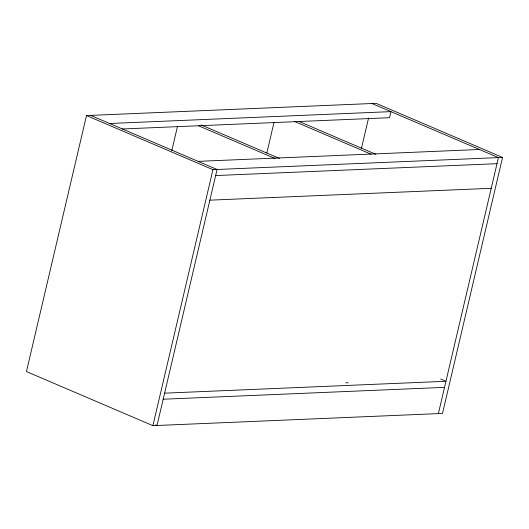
<?xml version="1.0" encoding="UTF-8"?>
<svg xmlns="http://www.w3.org/2000/svg" width="529" height="529" viewBox="0 0 529 529"><rect width="100%" height="100%" fill="white"/><g stroke="black" fill="none" stroke-linecap="round" stroke-linejoin="round"><path stroke-width="0.79" d="M86.498 115.56L26.45 371.57L152.901 425.66L442.502 413.433L502.55 157.43L376.099 103.34L86.498 115.56L212.949 169.657L502.55 157.43M171.819 150.567L177.473 126.477M152.901 425.66L212.949 169.657M266.847 152.921L274.009 122.404M361.433 148.457L368.587 117.96M438.382 413.612L498.43 157.609L371.973 103.512M109.582 123.502L390.944 111.626L389.516 117.703L122.186 128.983M198.104 161.365L479.459 149.489M215.647 175.555L497.002 163.679M209.874 200.167L491.229 188.291M345.801 382.837L348.274 382.731M164.605 393.159L445.967 381.283L440.664 379.015M163.183 399.23L444.545 387.354M299.189 121.525L375.901 154.336M294.309 121.372L371.021 154.184M201.132 124.943L279.365 158.409M198.534 125.77L275.245 158.588M90.618 115.388L217.069 169.485L157.027 425.488L155.691 424.913"/></g></svg>
